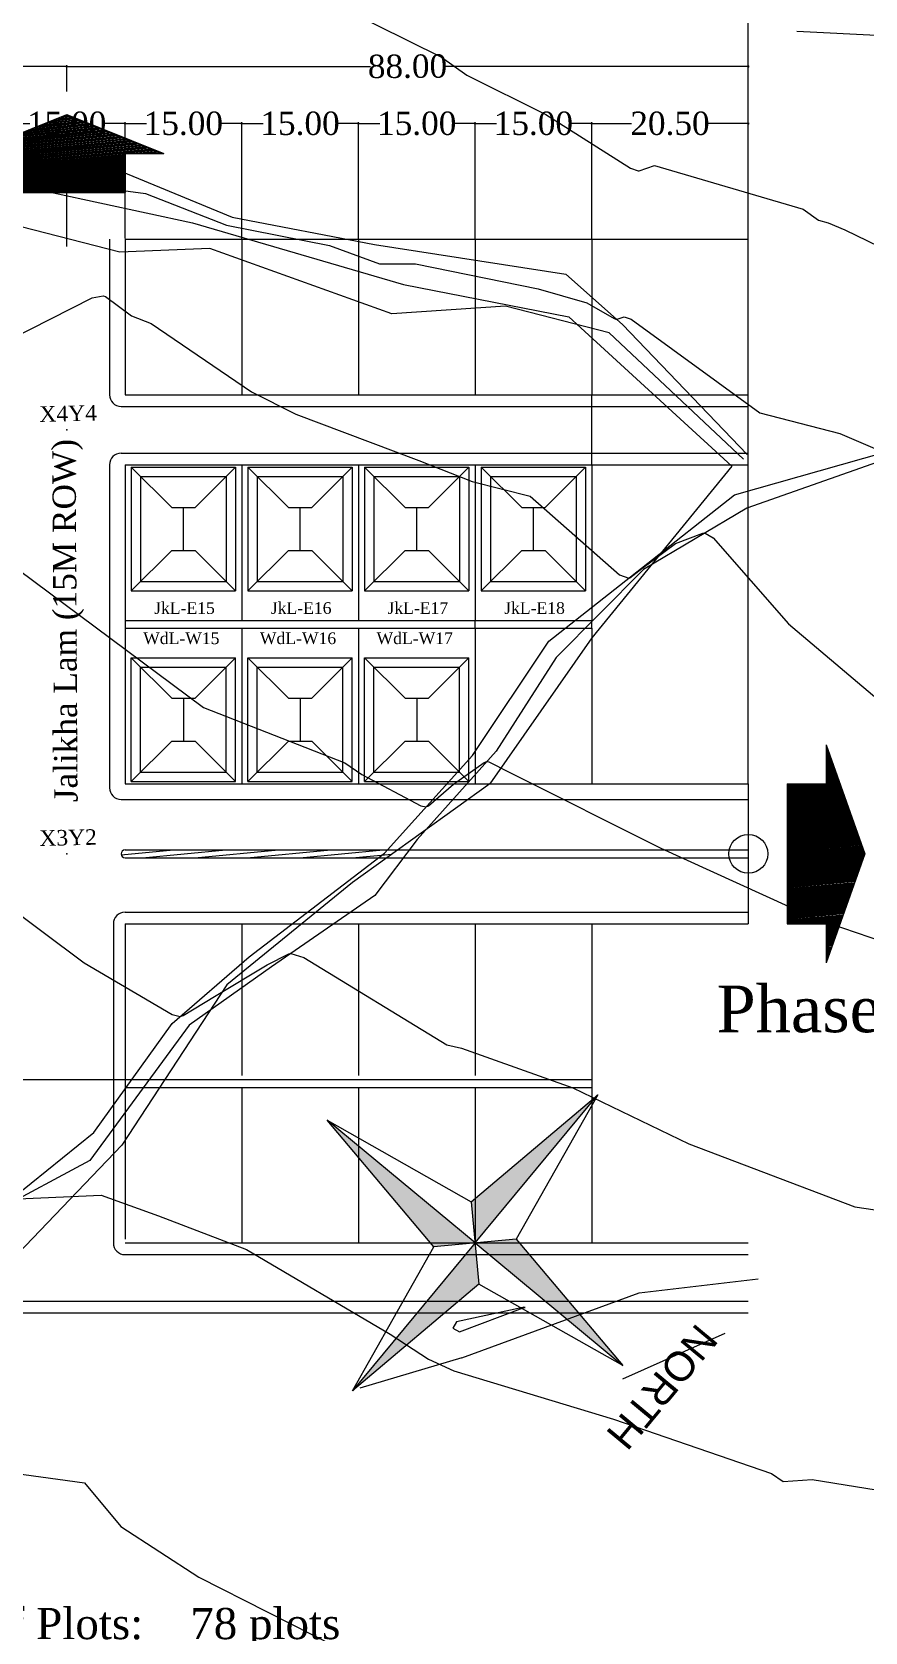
# Model space of a CAD drawing. Extents: x 15746 to 36625, y 87803 to 171760.
# Drawn here: x 17908.2 to 18015.3, y 88394.5 to 88600.1 of the extents above; entities that cross this region are included whole.
import ezdxf

# ---------------------------------------------------------------- set-up
doc = ezdxf.new("R2010")
doc.units = 0
doc.header["$LTSCALE"] = 5
doc.header["$MEASUREMENT"] = 0
for name, color, linetype in [('BOUNDARY', 7, 'FENCELINE2'), ('CONTOUR', 254, 'Continuous'), ('Demarcation', 7, 'Continuous'), ('Hatch2', 254, 'Continuous'), ('NewBuilding', 7, 'Continuous'), ('Phase1', 7, 'Continuous'), ('RELIEF', 255, 'Continuous'), ('text', 7, 'Continuous')]:
    doc.layers.add(name, color=color, linetype=linetype)
doc.styles.get("Standard").update_dxf_attribs({"font": 'TIMES.TTF', "height": 3})
doc.linetypes.add('FENCELINE2', pattern='A,0.25,-0.1,[132,ltypeshp.shx,S=0.1,R=0,X=-0.1,Y=0],-0.1,1', length=1.45)
doc.dimstyles.get("Standard").update_dxf_attribs({"dimtxt": 0.2, "dimasz": 0.3, "dimexe": 0.18, "dimexo": 0.0625, "dimgap": 0.09, "dimtad": 0, "dimzin": 0, "dimdsep": 46, "dimtxsty": 'Standard', "dimblk": 'DOT', "dimcen": 0.09, "dimadec": 0, "dimazin": 0, "dimtfac": 1, "dimtofl": 0, "dimtmove": 2, "dimatfit": 2, "dimfxl": 1, "dimtolj": 1, "dimtzin": 0, "dimarcsym": 0})

# ---------------------------------------------------------------- blocks, each defined once
blk = doc.blocks.new('_Dot')
at = {"color": 0, "linetype": 'ByBlock', "lineweight": -2}
blk.add_line((-0.5, 0), (-1, 0), dxfattribs=at)
at = {"color": 0, "linetype": 'ByBlock', "const_width": 0.5}
blk.add_lwpolyline([(-0.25, 0, 1), (0.25, 0, 1)], format="xyb", close=True, dxfattribs=at)
blk = doc.blocks.new('*D20')
at = {"layer": 'Defpoints', "color": 0}
for p in [(17920.16, 88588.34), (17905.16, 88573.49), (17920.16, 88573.49)]:
    blk.add_point(p, dxfattribs=at)
at = {"layer": 'Demarcation', "color": 0, "lineweight": -2}
for p, q in [((17905.16, 88573.55), (17905.16, 88588.52)), ((17905.46, 88588.34), (17907.92, 88588.34)), ((17919.86, 88588.34), (17917.39, 88588.34)), ((17920.16, 88573.55), (17920.16, 88588.52))]:
    blk.add_line(p, q, dxfattribs=at)
at = {"layer": 'Demarcation', "color": 0, "lineweight": -2, "xscale": 0.3000000000000001, "yscale": 0.3000000000000001, "zscale": 0.3000000000000001, "rotation": 180}
blk.add_blockref('_Dot', (17905.16, 88588.34), dxfattribs=at)
at = {"layer": 'Demarcation', "color": 0, "lineweight": -2, "xscale": 0.3000000000000001, "yscale": 0.3000000000000001, "zscale": 0.3000000000000001}
blk.add_blockref('_Dot', (17920.16, 88588.34), dxfattribs=at)
at = {"layer": 'Demarcation', "color": 0, "insert": (17912.66, 88588.34), "char_height": 3, "attachment_point": 5}
blk.add_mtext('\\A1;15.00', dxfattribs=at)
blk = doc.blocks.new('*D21')
at = {"layer": 'Defpoints', "color": 0}
for p in [(17935.16, 88588.34), (17920.16, 88573.49), (17935.16, 88573.49)]:
    blk.add_point(p, dxfattribs=at)
at = {"layer": 'Demarcation', "color": 0, "lineweight": -2}
for p, q in [((17920.16, 88573.55), (17920.16, 88588.52)), ((17920.46, 88588.34), (17922.92, 88588.34)), ((17934.86, 88588.34), (17932.39, 88588.34)), ((17935.16, 88573.55), (17935.16, 88588.52))]:
    blk.add_line(p, q, dxfattribs=at)
at = {"layer": 'Demarcation', "color": 0, "lineweight": -2, "xscale": 0.3000000000000001, "yscale": 0.3000000000000001, "zscale": 0.3000000000000001, "rotation": 180}
blk.add_blockref('_Dot', (17920.16, 88588.34), dxfattribs=at)
at = {"layer": 'Demarcation', "color": 0, "lineweight": -2, "xscale": 0.3000000000000001, "yscale": 0.3000000000000001, "zscale": 0.3000000000000001}
blk.add_blockref('_Dot', (17935.16, 88588.34), dxfattribs=at)
at = {"layer": 'Demarcation', "color": 0, "insert": (17927.66, 88588.34), "char_height": 3, "attachment_point": 5}
blk.add_mtext('\\A1;15.00', dxfattribs=at)
blk = doc.blocks.new('*D22')
at = {"layer": 'Defpoints', "color": 0}
for p in [(17950.16, 88588.34), (17935.16, 88573.49), (17950.16, 88573.49)]:
    blk.add_point(p, dxfattribs=at)
at = {"layer": 'Demarcation', "color": 0, "lineweight": -2}
for p, q in [((17935.16, 88573.55), (17935.16, 88588.52)), ((17935.46, 88588.34), (17937.92, 88588.34)), ((17949.86, 88588.34), (17947.39, 88588.34)), ((17950.16, 88573.55), (17950.16, 88588.52))]:
    blk.add_line(p, q, dxfattribs=at)
at = {"layer": 'Demarcation', "color": 0, "lineweight": -2, "xscale": 0.3000000000000001, "yscale": 0.3000000000000001, "zscale": 0.3000000000000001, "rotation": 180}
blk.add_blockref('_Dot', (17935.16, 88588.34), dxfattribs=at)
at = {"layer": 'Demarcation', "color": 0, "lineweight": -2, "xscale": 0.3000000000000001, "yscale": 0.3000000000000001, "zscale": 0.3000000000000001}
blk.add_blockref('_Dot', (17950.16, 88588.34), dxfattribs=at)
at = {"layer": 'Demarcation', "color": 0, "insert": (17942.66, 88588.34), "char_height": 3, "attachment_point": 5}
blk.add_mtext('\\A1;15.00', dxfattribs=at)
blk = doc.blocks.new('*D23')
at = {"layer": 'Defpoints', "color": 0}
for p in [(17965.16, 88588.34), (17950.16, 88573.49), (17965.16, 88573.49)]:
    blk.add_point(p, dxfattribs=at)
at = {"layer": 'Demarcation', "color": 0, "lineweight": -2}
for p, q in [((17950.16, 88573.55), (17950.16, 88588.52)), ((17950.46, 88588.34), (17952.92, 88588.34)), ((17964.86, 88588.34), (17962.39, 88588.34)), ((17965.16, 88573.55), (17965.16, 88588.52))]:
    blk.add_line(p, q, dxfattribs=at)
at = {"layer": 'Demarcation', "color": 0, "lineweight": -2, "xscale": 0.3000000000000001, "yscale": 0.3000000000000001, "zscale": 0.3000000000000001, "rotation": 180}
blk.add_blockref('_Dot', (17950.16, 88588.34), dxfattribs=at)
at = {"layer": 'Demarcation', "color": 0, "lineweight": -2, "xscale": 0.3000000000000001, "yscale": 0.3000000000000001, "zscale": 0.3000000000000001}
blk.add_blockref('_Dot', (17965.16, 88588.34), dxfattribs=at)
at = {"layer": 'Demarcation', "color": 0, "insert": (17957.66, 88588.34), "char_height": 3, "attachment_point": 5}
blk.add_mtext('\\A1;15.00', dxfattribs=at)
blk = doc.blocks.new('*D27')
at = {"layer": 'Defpoints', "color": 0}
for p in [(18000.29, 88611.6), (17611.89, 88595.68), (18000.29, 88595.68)]:
    blk.add_point(p, dxfattribs=at)
at = {"layer": 'Demarcation', "color": 0, "lineweight": -2}
for p, q in [((17611.89, 88595.74), (17611.89, 88611.78)), ((17612.19, 88611.6), (17800.08, 88611.6)), ((17999.99, 88611.6), (17812.1, 88611.6)), ((18000.29, 88595.74), (18000.29, 88611.78))]:
    blk.add_line(p, q, dxfattribs=at)
at = {"layer": 'Demarcation', "color": 0, "lineweight": -2, "xscale": 0.3000000000000001, "yscale": 0.3000000000000001, "zscale": 0.3000000000000001, "rotation": 180}
blk.add_blockref('_Dot', (17611.89, 88611.6), dxfattribs=at)
at = {"layer": 'Demarcation', "color": 0, "lineweight": -2, "xscale": 0.3000000000000001, "yscale": 0.3000000000000001, "zscale": 0.3000000000000001}
blk.add_blockref('_Dot', (18000.29, 88611.6), dxfattribs=at)
at = {"layer": 'Demarcation', "color": 0, "insert": (17806.09, 88611.6), "char_height": 3, "attachment_point": 5}
blk.add_mtext('\\A1;389.00', dxfattribs=at)
blk = doc.blocks.new('*D28')
at = {"layer": 'Defpoints', "color": 0}
for p in [(17980.16, 88588.34), (17965.16, 88573.49), (17980.16, 88573.49)]:
    blk.add_point(p, dxfattribs=at)
at = {"layer": 'Demarcation', "color": 0, "lineweight": -2}
for p, q in [((17965.16, 88573.55), (17965.16, 88588.52)), ((17965.46, 88588.34), (17967.92, 88588.34)), ((17979.86, 88588.34), (17977.39, 88588.34)), ((17980.16, 88573.55), (17980.16, 88588.52))]:
    blk.add_line(p, q, dxfattribs=at)
at = {"layer": 'Demarcation', "color": 0, "lineweight": -2, "xscale": 0.3000000000000001, "yscale": 0.3000000000000001, "zscale": 0.3000000000000001, "rotation": 180}
blk.add_blockref('_Dot', (17965.16, 88588.34), dxfattribs=at)
at = {"layer": 'Demarcation', "color": 0, "lineweight": -2, "xscale": 0.3000000000000001, "yscale": 0.3000000000000001, "zscale": 0.3000000000000001}
blk.add_blockref('_Dot', (17980.16, 88588.34), dxfattribs=at)
at = {"layer": 'Demarcation', "color": 0, "insert": (17972.66, 88588.34), "char_height": 3, "attachment_point": 5}
blk.add_mtext('\\A1;15.00', dxfattribs=at)
blk = doc.blocks.new('*D29')
at = {"layer": 'Defpoints', "color": 0}
for p in [(18000.29, 88588.34), (17980.16, 88573.49), (18000.29, 88573.49)]:
    blk.add_point(p, dxfattribs=at)
at = {"layer": 'Demarcation', "color": 0, "lineweight": -2}
for p, q in [((17980.16, 88573.55), (17980.16, 88588.52)), ((17980.46, 88588.34), (17985.28, 88588.34)), ((17999.99, 88588.34), (17995.17, 88588.34)), ((18000.29, 88573.55), (18000.29, 88588.52))]:
    blk.add_line(p, q, dxfattribs=at)
at = {"layer": 'Demarcation', "color": 0, "lineweight": -2, "xscale": 0.3000000000000001, "yscale": 0.3000000000000001, "zscale": 0.3000000000000001}
for p, rotation in [((17980.16, 88588.34), 180.0000000002084), ((18000.29, 88588.34), 2.08440831604393e-10)]:
    blk.add_blockref('_Dot', p, dxfattribs=dict(at, rotation=rotation))
at = {"layer": 'Demarcation', "color": 0, "insert": (17990.22, 88588.34), "char_height": 3, "attachment_point": 5}
blk.add_mtext('\\A1;20.50', dxfattribs=at)
blk = doc.blocks.new('wall')
at = {"layer": 'Phase1'}
for p, q in [((-5.5, 6.75), (-5.5, -6.75)), ((-5.5, 6.75), (5.5, 6.75)), ((5.5, 6.75), (5.5, -6.75)), ((-5.5, -6.75), (5.5, -6.75))]:
    blk.add_line(p, q, dxfattribs=at)
blk = doc.blocks.new('newbuilding')
at = {"layer": 'NewBuilding'}
h = blk.add_hatch(dxfattribs=at)
h.set_pattern_fill('ANSI31', color=254, scale=5, style=0)
edge = h.paths.add_edge_path()
edge.add_line((17652.16, 88529.49), (17663.16, 88529.49))
edge = h.paths.add_edge_path()
edge.add_line((17652.16, 88542.99), (17652.16, 88529.49))
edge = h.paths.add_edge_path()
edge.add_line((17663.16, 88542.99), (17663.16, 88529.49))
edge = h.paths.add_edge_path()
edge.add_line((17652.16, 88542.99), (17663.16, 88542.99))
at = {"layer": 'NewBuilding', "color": 253}
for p, q in [((17650.96, 88544.19), (17656.16, 88538.99)), ((17650.96, 88544.19), (17664.36, 88544.19)), ((17650.96, 88544.19), (17650.96, 88528.29)), ((17664.36, 88544.19), (17659.16, 88538.99)), ((17664.36, 88544.19), (17664.36, 88528.29)), ((17656.16, 88538.99), (17659.16, 88538.99)), ((17657.66, 88533.49), (17657.66, 88538.99)), ((17650.96, 88528.29), (17656.16, 88533.49)), ((17656.16, 88533.49), (17659.16, 88533.49)), ((17664.36, 88528.29), (17659.16, 88533.49)), ((17650.96, 88528.29), (17664.36, 88528.29))]:
    blk.add_line(p, q, dxfattribs=at)
at = {"layer": 'NewBuilding'}
blk.add_blockref('wall', (17657.66, 88536.24), dxfattribs=at)

msp = doc.modelspace()

# ---------------------------------------------------------------- hatches: boundary and pattern name
at = {"layer": 'Hatch2'}
h = msp.add_hatch(dxfattribs=at)
h.set_pattern_fill('ANSI31', color=3, scale=5, angle=-39.6776674, style=0)
h.paths.add_polyline_path([(17920.158, 88494.99, 0.6559618), (17919.792, 88494.149, 0.2077573), (17920.158, 88493.99), (17953.816, 88493.99), (17955.21, 88494.99)])
at = {"layer": 'Phase1'}
h = msp.add_hatch(dxfattribs=at)
h.set_pattern_fill('ANSI31', color=254, angle=-39.67767, style=0)
h.set_pattern_definition([(5.32233263, (-52443.9634, 31629.46651), (-0.0115948365, 0.12446107732), [])])
h.paths.add_polyline_path([(17695.158, 88583.49), (17695.158, 88578.49), (17680.158, 88578.49), (17680.158, 88583.49), (17675.158, 88583.49), (17687.658, 88588.49), (17700.158, 88583.49)])
h.paths.add_polyline_path([(17755.158, 88578.49), (17770.158, 88578.49), (17770.158, 88583.49), (17775.158, 88583.49), (17762.658, 88588.49), (17750.158, 88583.49), (17755.158, 88583.49)])
h.paths.add_polyline_path([(17837.658, 88588.49), (17850.158, 88583.49), (17845.158, 88583.49), (17845.158, 88578.49), (17830.158, 88578.49), (17830.158, 88583.49), (17825.158, 88583.49)])
h.paths.add_polyline_path([(17912.658, 88589.489), (17925.158, 88584.489), (17920.158, 88584.489), (17920.158, 88579.489), (17905.158, 88579.489), (17905.158, 88584.489), (17900.158, 88584.489)])
h = msp.add_hatch(dxfattribs=at)
h.set_pattern_fill('ANSI31', color=254, angle=-39.67767, style=0)
h.set_pattern_definition([(5.32233263, (-52443.9634, 31629.46651), (-0.0115948365, 0.12446107732), [])])
h.paths.add_polyline_path([(18010.29, 88508.49), (18015.29, 88494.49), (18010.29, 88480.49), (18010.29, 88485.49), (18005.29, 88485.49), (18005.29, 88503.49), (18010.29, 88503.49)])
at = {"layer": 'text'}
h = msp.add_hatch(color=256, dxfattribs=at)
h.paths.add_polyline_path([(17984.167, 88428.721), (17970.438, 88444.982), (17965.158, 88444.49)])
h.paths.add_polyline_path([(17965.65, 88439.21), (17965.158, 88444.49), (17949.388, 88425.481)])
h.paths.add_polyline_path([(17959.877, 88443.998), (17965.158, 88444.49), (17946.148, 88460.26)])
h.paths.add_polyline_path([(17965.158, 88444.49), (17980.927, 88463.5), (17964.666, 88449.771)])

# ---------------------------------------------------------------- linework, layer by layer
at = {"layer": 'BOUNDARY'}
msp.add_lwpolyline([(17744.369, 88579.333), (17772.259, 88576.398), (17807.335, 88575.355), (17838.76, 88573.975), (17871.499, 88578.239), (17905.017, 88580.733), (17928.818, 88575.578), (17955.946, 88567.662), (17977.2, 88563.498), (17998.171, 88544.291), (17980.158, 88522.236), (17967.064, 88503.49), (17949.408, 88490.829), (17933.26, 88477.675), (17919.752, 88457.034), (17905.438, 88442.102), (17881.045, 88440.469), (17880.293, 88435.49), (17880.456, 88429.212), (17879.078, 88421.08), (17869.583, 88410.333), (17858.251, 88410.314), (17839.63, 88414.412), (17824.845, 88359.588)], dxfattribs=at)
at = {"layer": 'CONTOUR', "color": 33}
for points in [[(17939.806, 88607.331), (17960.855, 88596.863), (17964.083, 88594.561), (17974.249, 88589.484), (17985.144, 88582.597), (17986.113, 88582.265), (17986.277, 88582.283), (17988.234, 88582.97), (18007.338, 88577.354), (18009.331, 88575.905), (18010.566, 88575.583), (18012.703, 88574.677), (18033.166, 88564.746)], [(17860.194, 88603.43), (17871.917, 88595.693), (17886.009, 88582.397), (17886.718, 88582.337), (17887.221, 88582.301), (17900.656, 88580.709), (17905.939, 88580.31), (17911.152, 88580.411), (17919.269, 88579.819), (17922.777, 88579.351), (17933.19, 88575.273), (17946.435, 88572.648), (17952.857, 88570.324), (17957.501, 88570.31), (17973.286, 88567.087), (17979.544, 88565.318), (17983.063, 88563.273), (17983.372, 88563.176), (17983.444, 88563.185), (17984.315, 88563.49), (17985.225, 88563.223), (18001.786, 88551.183), (18012.047, 88548.504), (18017.757, 88546.085)], [(18006.528, 88600.214), (18017.611, 88599.656)], [(17899.939, 88557.84), (17915.925, 88565.955), (17917.343, 88566.216), (17917.656, 88566.1), (17920.986, 88563.62), (17923.527, 88562.624), (17936.403, 88553.852), (17942.12, 88550.984), (17957.926, 88545.02), (17964.79, 88542.362), (17972.23, 88540.458), (17983.744, 88530.352), (17984.921, 88529.909), (17985.074, 88529.957), (17986.613, 88531.17), (17990.936, 88534.394), (17994.43, 88535.704), (17994.732, 88535.718), (17995.755, 88535.11), (18005.456, 88524.062), (18020.394, 88511.404)], [(17906.437, 88531.034), (17930.234, 88513.301), (17948.402, 88506.184), (17950.595, 88504.69), (17958.187, 88500.659), (17958.871, 88500.537), (17959.187, 88500.671), (17962.398, 88503.443), (17966.328, 88506.232), (17966.693, 88506.359), (17966.927, 88506.314), (17969.562, 88504.973), (17989.057, 88495.237), (18008.882, 88486.19), (18017.67, 88483.173)], [(17893.102, 88496.744), (17914.895, 88480.505), (17926.229, 88473.865), (17927.251, 88473.604), (17927.618, 88473.704), (17931.669, 88476.172), (17938.454, 88480.212), (17941.239, 88481.62), (17941.483, 88481.671), (17943.138, 88481.187), (17961.541, 88469.949), (17963.423, 88469.51), (17977.731, 88464.44), (17992.656, 88457.206), (18014.005, 88449.142), (18027.91, 88447.081)], [(17906.419, 88450.158), (17917.088, 88450.637), (17924.477, 88447.958), (17935.759, 88443.631), (17954.26, 88432.76), (17959.188, 88429.549), (17962.412, 88428.048), (17982.971, 88421.857), (18003.261, 88414.839), (18004.763, 88413.82), (18008.488, 88414.097), (18025.196, 88411.404)], [(17962.322, 88433.516), (17963.162, 88433.057), (17971.359, 88436.148), (17971.571, 88436.181), (17971.585, 88436.198), (17971.571, 88436.213), (17971.377, 88436.22), (17971.323, 88436.202), (17962.778, 88434.355), (17962.322, 88433.516)], [(17884.37, 88417.851), (17914.938, 88413.652), (17919.635, 88408.066), (17929.654, 88401.535), (17947.207, 88392.643)]]:
    msp.add_lwpolyline(points, dxfattribs=at)
at = {"layer": 'Demarcation'}
for p, q in [((17912.658, 88592.477), (17912.658, 88595.857)), ((18000.29, 88503.49), (18000.29, 88595.857)), ((17912.358, 88595.677), (17880.07, 88595.677)), ((17912.958, 88595.677), (17951.718, 88595.677)), ((17999.99, 88595.677), (17961.229, 88595.677)), ((17912.658, 88572.553), (17912.658, 88583.233))]:
    msp.add_line(p, q, dxfattribs=at)
at = {"layer": 'Phase1', "color": 254}
for p, q in [((17900.158, 88584.489), (17912.658, 88589.489)), ((17912.658, 88589.489), (17925.158, 88584.489)), ((17920.158, 88584.489), (17920.158, 88579.489)), ((17905.158, 88579.489), (17920.158, 88579.489)), ((17965.158, 88573.49), (18000.29, 88573.49)), ((17980.158, 88573.49), (17980.158, 88553.49)), ((17980.158, 88553.49), (18000.29, 88553.49)), ((17980.158, 88551.99), (18000.29, 88551.99)), ((17980.158, 88545.99), (18000.29, 88545.99)), ((17980.158, 88544.49), (18000.29, 88544.49)), ((17980.158, 88523.49), (17980.158, 88524.49)), ((17965.158, 88523.49), (17980.158, 88523.49)), ((17980.158, 88523.49), (17980.158, 88503.49)), ((18010.29, 88508.49), (18015.29, 88494.49)), ((18010.29, 88508.49), (18010.29, 88503.49)), ((18005.29, 88503.49), (18010.29, 88503.49)), ((18005.29, 88503.49), (18005.29, 88485.49)), ((18015.29, 88494.49), (18010.29, 88480.49)), ((17935.158, 88485.49), (17935.158, 88465.99)), ((17950.158, 88485.49), (17950.158, 88465.99)), ((17965.158, 88485.49), (17965.158, 88465.99)), ((17980.158, 88485.49), (17980.158, 88444.49)), ((18005.29, 88485.49), (18010.29, 88485.49)), ((18010.29, 88485.49), (18010.29, 88480.49)), ((17918.658, 88465.49), (17918.658, 88444.49)), ((17920.158, 88465.49), (17980.158, 88465.49)), ((17920.158, 88465.49), (17920.158, 88444.99)), ((17920.158, 88464.458), (17980.158, 88464.458)), ((17935.158, 88464.458), (17935.158, 88444.49)), ((17950.158, 88464.458), (17950.158, 88444.49)), ((17965.158, 88464.458), (17965.158, 88444.49)), ((17920.158, 88444.49), (18000.29, 88444.49)), ((17920.158, 88442.99), (18000.29, 88442.99)), ((17890.158, 88436.99), (18000.29, 88436.99)), ((17890.158, 88435.49), (18000.29, 88435.49))]:
    msp.add_line(p, q, dxfattribs=at)
at = {"layer": 'Phase1', "color": 5}
msp.add_line((17920.158, 88584.489), (17925.158, 88584.489), dxfattribs=at)
at = {"layer": 'Phase1'}
for p, q in [((17918.158, 88573.49), (17918.158, 88553.49)), ((17920.158, 88573.49), (17920.158, 88553.49)), ((17920.158, 88573.49), (17965.158, 88573.49)), ((17935.158, 88573.49), (17935.158, 88553.49)), ((17950.158, 88573.49), (17950.158, 88553.49)), ((17965.158, 88573.49), (17965.158, 88553.49)), ((17920.158, 88553.49), (17935.158, 88553.49)), ((17935.158, 88553.49), (17980.158, 88553.49)), ((17980.158, 88544.49), (17980.158, 88553.49)), ((17919.658, 88551.99), (17935.158, 88551.99)), ((17935.158, 88551.99), (17980.158, 88551.99)), ((17918.158, 88544.49), (17918.158, 88502.99)), ((17919.658, 88545.99), (17980.158, 88545.99)), ((17920.158, 88544.49), (17920.158, 88503.49)), ((17920.158, 88544.49), (17980.158, 88544.49)), ((17935.158, 88544.49), (17935.158, 88524.49)), ((17950.158, 88544.49), (17950.158, 88524.49)), ((17965.158, 88544.49), (17965.158, 88524.49)), ((17980.158, 88544.49), (17980.158, 88524.49)), ((17920.158, 88524.49), (17965.158, 88524.49)), ((17965.158, 88524.49), (17980.158, 88524.49)), ((17965.158, 88523.49), (17965.158, 88524.49)), ((17920.158, 88523.49), (17965.158, 88523.49)), ((17935.158, 88523.49), (17935.158, 88503.49)), ((17950.158, 88523.49), (17950.158, 88503.49)), ((17965.158, 88523.49), (17965.158, 88503.49)), ((17920.158, 88503.49), (17950.158, 88503.49)), ((17950.158, 88503.49), (18000.29, 88503.49)), ((18000.29, 88503.49), (18000.29, 88485.49)), ((17919.658, 88501.49), (18000.29, 88501.49)), ((17920.158, 88494.99), (18000.29, 88494.99)), ((17920.158, 88493.99), (18000.29, 88493.99)), ((17920.158, 88486.99), (18000.29, 88486.99)), ((17918.658, 88485.49), (17918.658, 88465.49)), ((17920.158, 88485.49), (17920.158, 88465.49)), ((17920.158, 88485.49), (18000.29, 88485.49)), ((17905.158, 88465.49), (17920.158, 88465.49))]:
    msp.add_line(p, q, dxfattribs=at)
msp.add_circle((18000.29, 88494.49), 2.5, dxfattribs=at)
for centre, radius, start, end in [((17919.658, 88553.49), 1.5, 180, 270), ((17919.658, 88544.49), 1.5, 90, 180), ((17919.658, 88502.99), 1.5, 180, 270), ((17920.158, 88494.49), 0.5, 90, 270), ((17920.158, 88485.49), 1.5, 90, 180)]:
    msp.add_arc(centre, radius, start, end, dxfattribs=at)
at = {"layer": 'Phase1', "color": 254}
msp.add_arc((17920.158, 88444.49), 1.5, 180, 270, dxfattribs=at)
at = {"layer": 'Phase1'}
for p in [(17912.658, 88548.99), (17912.658, 88494.49)]:
    msp.add_point(p, dxfattribs=at)
at = {"layer": 'RELIEF'}
for p, q in [((17976.822, 88568.966), (17984.119, 88562.516)), ((17982.422, 88561.462), (17999.69, 88545.225)), ((17984.119, 88562.516), (18000.152, 88545.831)), ((17997.292, 88432.856), (17984.137, 88426.975)), ((17963.445, 88429.733), (17950.341, 88425.807))]:
    msp.add_line(p, q, dxfattribs=at)
for points in [[(17753.388, 88579.344), (17771.548, 88578.906), (17786.744, 88578.865), (17807.962, 88579.039), (17829.593, 88577.911), (17849.461, 88579.018), (17864.648, 88580.398), (17887.091, 88582.499), (17907.826, 88583.85), (17919.201, 88582.398), (17933.918, 88576.308), (17952.234, 88572.789), (17976.822, 88568.966)], [(17982.422, 88561.462), (17969.091, 88564.859), (17954.479, 88563.906), (17931.084, 88572.277), (17919.481, 88571.804), (17903.575, 88575.878), (17891.043, 88576.501), (17870.096, 88575.17), (17854.772, 88573.64), (17830.443, 88572.71)], [(17755.083, 88441.858), (17770.432, 88439.217), (17785.289, 88434.934), (17803.077, 88431.704), (17821.04, 88426.922), (17833.772, 88423.232), (17850.771, 88416.962), (17872.96, 88412.337), (17881.112, 88427.511), (17881.264, 88443.404), (17885.44, 88448.559), (17906.067, 88450.55), (17916.139, 88458.681), (17926.214, 88472.709), (17936.123, 88481.265), (17953.509, 88494.595), (17964.838, 88507.15), (17974.63, 88521.803), (17986.567, 88531.205), (17998.505, 88540.608), (18012.265, 88544.523), (18026.025, 88548.439)], [(18033.747, 88546.677), (18018.486, 88545.397), (18000.11, 88538.916), (17986.822, 88531.016), (17975.57, 88519.71), (17967.893, 88507.7), (17957.709, 88496.323), (17952.28, 88489.122), (17939.006, 88479.963), (17928.423, 88472.462), (17915.649, 88455.086), (17903.469, 88448.584), (17890.937, 88446.622), (17882.988, 88445.056), (17882.978, 88432.26), (17881.568, 88420.78), (17875.921, 88411.048)], [(17963.445, 88429.733), (17986.25, 88438.082), (18001.555, 88439.858)]]:
    msp.add_lwpolyline(points, dxfattribs=at)
at = {"layer": 'text'}
for p, q in [((17964.666, 88449.771), (17980.927, 88463.5)), ((17965.158, 88444.49), (17980.927, 88463.5)), ((17980.927, 88463.5), (17970.438, 88444.982)), ((17946.148, 88460.26), (17964.666, 88449.771)), ((17959.877, 88443.998), (17946.148, 88460.26)), ((17965.158, 88444.49), (17946.148, 88460.26)), ((17964.666, 88449.771), (17965.65, 88439.21)), ((17965.158, 88444.49), (17949.388, 88425.481)), ((17949.388, 88425.481), (17959.877, 88443.998)), ((17970.438, 88444.982), (17959.877, 88443.998)), ((17965.158, 88444.49), (17984.167, 88428.721)), ((17970.438, 88444.982), (17984.167, 88428.721)), ((17965.65, 88439.21), (17949.388, 88425.481)), ((17984.167, 88428.721), (17965.65, 88439.21))]:
    msp.add_line(p, q, dxfattribs=at)

# ---------------------------------------------------------------- block references
at = {"layer": 'Demarcation', "yscale": 0.3000000000000001, "zscale": 0.3000000000000001}
for p, xscale, rotation in [((17912.658, 88595.677), 0.3, 1.561016237662294e-11), ((17912.658, 88595.677), 0.3000000000000001, 180.0000000000099), ((18000.29, 88595.677), 0.3000000000000001, 9.891525059351538e-12)]:
    msp.add_blockref('_Dot', p, dxfattribs=dict(at, xscale=xscale, rotation=rotation))
at = {"layer": 'Phase1'}
for p in [(270, 0), (285, 0), (300, 0), (315, 0)]:
    msp.add_blockref('newbuilding', p, dxfattribs=at)
at = {"layer": 'Phase1', "xscale": -1, "rotation": 180.0000000001111}
for p in [(270, 177047.98), (285, 177047.98), (300, 177047.98)]:
    msp.add_blockref('newbuilding', p, dxfattribs=at)

# ---------------------------------------------------------------- texts
at = {"layer": 'Demarcation', "insert": (17956.474, 88595.677), "char_height": 3, "attachment_point": 5, "rotation": 0.32233}
msp.add_mtext('88.00', dxfattribs=at)
at = {"layer": 'text', "attachment_point": 1}
for s, insert, char_height, width, rotation in [('X4Y4', (17909.13, 88551.997), 2, 7.5657, 1.32233), ('Jalikha Lam (15M ROW)', (17911.061, 88501.109), 3, 46.93963, 90.32233), ('X3Y2', (17909.13, 88497.497), 2, 7.5657, 1.32233), ('{\\fArial|b0|i0|c0|p34;NORTH}', (17996.604, 88431.937), 3.75, 19.96977, 230.32233)]:
    msp.add_mtext(s, dxfattribs=dict(at, insert=insert, char_height=char_height, width=width, rotation=rotation))
at = {"layer": 'text', "char_height": 1.5, "attachment_point": 1, "line_spacing_factor": 1.5}
for s, insert, width in [('JkL-E15', (17923.905, 88526.833), 8.0699), ('JkL-E16', (17938.905, 88526.833), 8.0699), ('JkL-E17', (17953.905, 88526.833), 8.0699), ('JkL-E18', (17968.905, 88526.833), 8.0699), ('WdL-W15', (17922.493, 88522.944), 9.8102), ('WdL-W16', (17937.493, 88522.944), 9.8102), ('WdL-W17', (17952.493, 88522.944), 9.8102)]:
    msp.add_mtext(s, dxfattribs=dict(at, insert=insert, width=width))
at = {"layer": 'text', "color": 254, "insert": (17996.2, 88477.569), "char_height": 6, "width": 30.06124, "attachment_point": 1}
msp.add_mtext('Phase II', dxfattribs=at)
at = {"layer": 'text', "insert": (17893.298, 88397.574), "char_height": 4, "width": 91.86925, "attachment_point": 1}
msp.add_mtext('No of Plots:    78 plots\\PPlot Size:         15m x 20m (300 sqm)\\PMax Bldg. Ht:  3\\PPPH:                 5\\PNo Units/Fl:     2\\PTotal Pop:         >1500', dxfattribs=at)

# ---------------------------------------------------------------- dimensions: what is measured, and where the dimension line sits
at = {"layer": 'Demarcation'}
dim = msp.add_aligned_dim(p1=(17611.89, 88595.677), p2=(18000.29, 88595.677), distance=15.922, text='389.00', dimstyle='Standard', dxfattribs=at)
dim.commit()
dim.dimension.update_dxf_attribs({"geometry": '*D27', "text_midpoint": (17806.09, 88611.6)})
for base, p1, p2, picture, middle in [((17920.158, 88588.345), (17905.158, 88573.49), (17920.158, 88573.49), '*D20', (17912.658, 88588.345)), ((17935.158, 88588.345), (17920.158, 88573.49), (17935.158, 88573.49), '*D21', (17927.658, 88588.345)), ((17950.158, 88588.345), (17935.158, 88573.49), (17950.158, 88573.49), '*D22', (17942.658, 88588.345)), ((17965.158, 88588.345), (17950.158, 88573.49), (17965.158, 88573.49), '*D23', (17957.658, 88588.345))]:
    dim = msp.add_linear_dim(base=base, p1=p1, p2=p2, angle=180, dimstyle='Standard', dxfattribs=at)
    dim.commit()
    dim.dimension.update_dxf_attribs({"geometry": picture, "text_midpoint": middle})
dim = msp.add_aligned_dim(p1=(17965.158, 88573.49), p2=(17980.158, 88573.49), distance=14.855, dimstyle='Standard', dxfattribs=at)
dim.commit()
dim.dimension.update_dxf_attribs({"geometry": '*D28', "text_midpoint": (17972.658, 88588.345)})
dim = msp.add_linear_dim(base=(18000.29, 88588.345), p1=(17980.158, 88573.49), p2=(18000.29, 88573.49), angle=180, text='20.50', dimstyle='Standard', dxfattribs=at)
dim.commit()
dim.dimension.update_dxf_attribs({"geometry": '*D29', "text_midpoint": (17990.224, 88588.345)})

doc.saveas('drawing.dxf')
